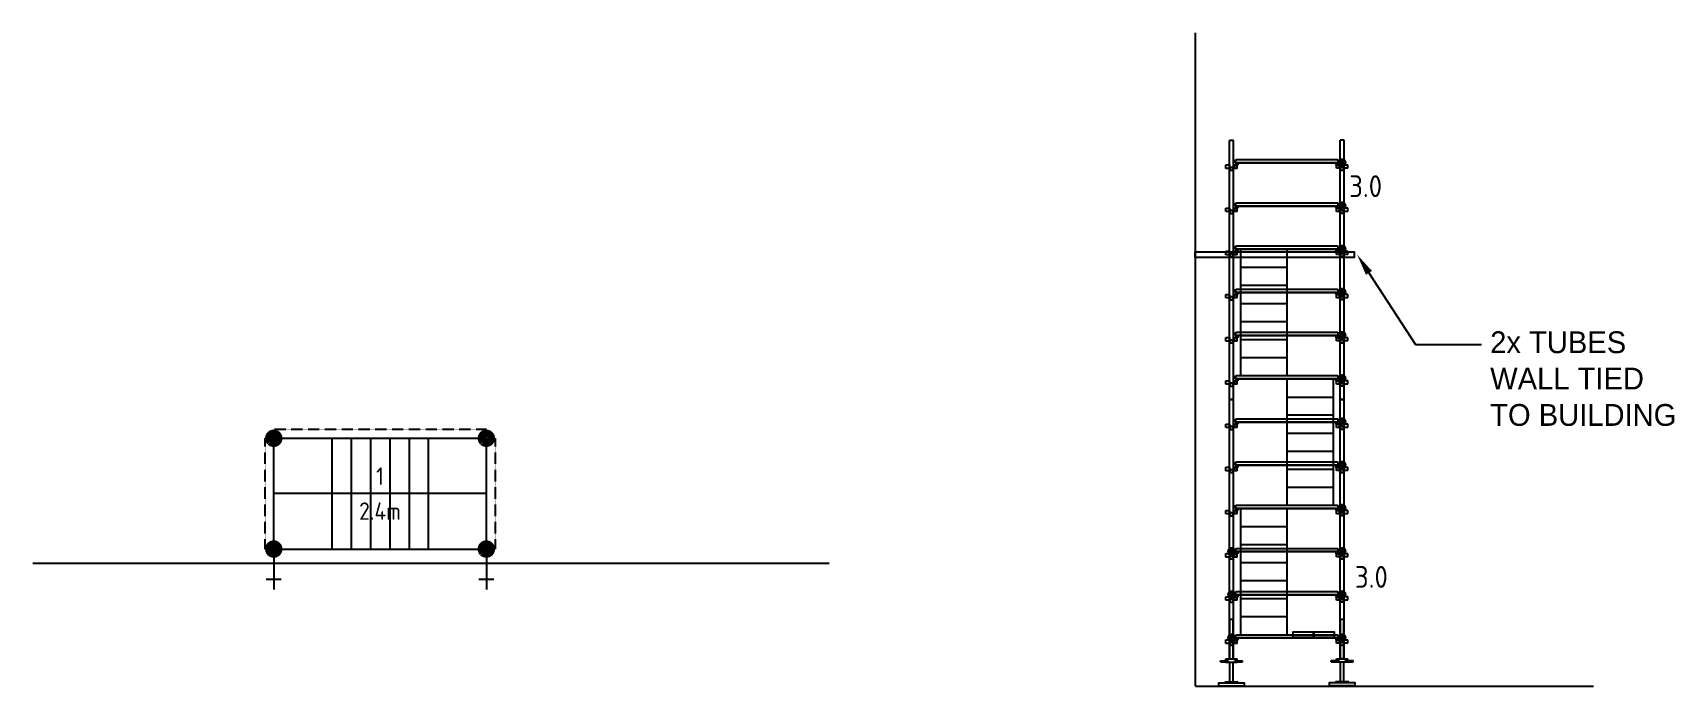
# Model space of a CAD drawing. Header units: millimetres. Extents: x 42354 to 61185, y 2026 to 9517.
import ezdxf
from ezdxf import colors
from ezdxf.entities.mleader import LeaderData, LeaderLine
from ezdxf.enums import TextEntityAlignment as Align
from ezdxf.math import Vec2, Vec3

# ---------------------------------------------------------------- set-up
doc = ezdxf.new("R2010")
doc.units = ezdxf.units.MM
doc.linetypes.add('KwikScaf_DASHED', pattern=[3.75, 2.5, -1.25])
doc.linetypes.add('KwikScaf_Line', pattern=[1, 1, 0])
doc.layers.get('0').update_dxf_attribs({"linetype": 'CONTINUOUS'})
for name, color, linetype in [('KwikScaf Matrix', 7, 'CONTINUOUS'), ('KwikScaf Schematic', 7, 'CONTINUOUS'), ('KwikScaf Sections', 7, 'CONTINUOUS')]:
    doc.layers.add(name, color=color, linetype=linetype)
doc.styles.add('KwikScaf ISO', font='isocp.shx')

# ---------------------------------------------------------------- blocks, each defined once
blk = doc.blocks.new('2D Standard 3 Metre')
at = {"layer": 'KwikScaf Matrix', "color": 0, "extrusion": (0, 1, 0)}
for p, q in [((-185, -24), (-185, 24)), ((-185, 24), (-8, 24)), ((-33, 16), (7, 16)), ((-33, 16), (-33, 6)), ((-33, 6), (-33, -6)), ((-8, 64), (-8, 60)), ((-8, 64), (32, 64)), ((-8, 60), (-8, 22)), ((-8, 22), (32, 22)), ((-8, 22), (-8, 18)), ((32, 18), (-8, 18)), ((7, 6), (7, 16)), ((7, -6), (7, 6)), ((32, 60), (32, 64)), ((32, 22), (32, 60)), ((32, 24), (487, 24)), ((32, 18), (32, 22)), ((462, 16), (462, 6)), ((462, 16), (502, 16)), ((462, 6), (462, -6)), ((487, 64), (487, 60)), ((487, 64), (527, 64)), ((487, 60), (487, 22)), ((487, 22), (527, 22)), ((487, 22), (487, 18)), ((527, 18), (487, 18)), ((502, 6), (502, 16)), ((502, -6), (502, 6)), ((527, 60), (527, 64)), ((527, 22), (527, 60)), ((527, 24), (982, 24)), ((527, 18), (527, 22)), ((957, 16), (997, 16)), ((957, 16), (957, 6)), ((957, 6), (957, -6)), ((982, 64), (982, 60)), ((982, 64), (1022, 64)), ((982, 60), (982, 22)), ((982, 22), (1022, 22)), ((982, 22), (982, 18)), ((1022, 18), (982, 18)), ((997, 6), (997, 16)), ((997, -6), (997, 6)), ((1022, 60), (1022, 64)), ((1022, 22), (1022, 60)), ((1022, 24), (1477, 24)), ((1022, 18), (1022, 22)), ((1452, 16), (1492, 16)), ((1452, 16), (1452, 6)), ((1452, 6), (1452, -6)), ((1477, 64), (1477, 60)), ((1477, 64), (1517, 64)), ((1477, 60), (1477, 22)), ((1477, 22), (1517, 22)), ((1477, 22), (1477, 18)), ((1517, 18), (1477, 18)), ((1492, 6), (1492, 16)), ((1492, -6), (1492, 6)), ((1517, 60), (1517, 64)), ((1517, 22), (1517, 60)), ((1517, 24), (1972, 24)), ((1517, 18), (1517, 22)), ((1947, 16), (1987, 16)), ((1947, 16), (1947, 6)), ((1947, 6), (1947, -6)), ((1972, 64), (1972, 60)), ((1972, 64), (2012, 64)), ((1972, 60), (1972, 22)), ((1972, 22), (2012, 22)), ((1972, 22), (1972, 18)), ((2012, 18), (1972, 18)), ((1987, 6), (1987, 16)), ((1987, -6), (1987, 6)), ((2012, 60), (2012, 64)), ((2012, 22), (2012, 60)), ((2012, 24), (2467, 24)), ((2012, 18), (2012, 22)), ((2442, 16), (2442, 6)), ((2442, 16), (2482, 16)), ((2442, 6), (2442, -6)), ((2467, 64), (2467, 60)), ((2467, 64), (2507, 64)), ((2467, 60), (2467, 22)), ((2467, 22), (2507, 22)), ((2467, 22), (2467, 18)), ((2507, 18), (2467, 18)), ((2482, 6), (2482, 16)), ((2482, -6), (2482, 6)), ((2507, 60), (2507, 64)), ((2507, 22), (2507, 60)), ((2507, 24), (2787, 24)), ((2507, 18), (2507, 22)), ((2787, 24), (2787, -24)), ((-185, -24), (-8, -24)), ((-33, -6), (-33, -16)), ((-33, -16), (7, -16)), ((-8, -18), (32, -18)), ((-8, -18), (-8, -22)), ((-8, -22), (-8, -60)), ((-8, -22), (32, -22)), ((-8, -60), (-8, -64)), ((-8, -64), (32, -64)), ((7, -16), (7, -6)), ((32, -22), (32, -18)), ((32, -60), (32, -22)), ((32, -24), (487, -24)), ((32, -64), (32, -60)), ((462, -6), (462, -16)), ((462, -16), (502, -16)), ((487, -18), (527, -18)), ((487, -18), (487, -22)), ((487, -22), (487, -60)), ((487, -22), (527, -22)), ((487, -60), (487, -64)), ((487, -64), (527, -64)), ((502, -16), (502, -6)), ((527, -22), (527, -18)), ((527, -60), (527, -22)), ((527, -24), (982, -24)), ((527, -64), (527, -60)), ((957, -6), (957, -16)), ((957, -16), (997, -16)), ((982, -18), (1022, -18)), ((982, -18), (982, -22)), ((982, -22), (982, -60)), ((982, -22), (1022, -22)), ((982, -60), (982, -64)), ((982, -64), (1022, -64)), ((997, -16), (997, -6)), ((1022, -22), (1022, -18)), ((1022, -60), (1022, -22)), ((1022, -24), (1477, -24)), ((1022, -64), (1022, -60)), ((1452, -6), (1452, -16)), ((1452, -16), (1492, -16)), ((1477, -18), (1517, -18)), ((1477, -18), (1477, -22)), ((1477, -22), (1477, -60)), ((1477, -22), (1517, -22)), ((1477, -60), (1477, -64)), ((1477, -64), (1517, -64)), ((1492, -16), (1492, -6)), ((1517, -22), (1517, -18)), ((1517, -60), (1517, -22)), ((1517, -24), (1972, -24)), ((1517, -64), (1517, -60)), ((1947, -6), (1947, -16)), ((1947, -16), (1987, -16)), ((1972, -18), (2012, -18)), ((1972, -18), (1972, -22)), ((1972, -22), (1972, -60)), ((1972, -22), (2012, -22)), ((1972, -60), (1972, -64)), ((1972, -64), (2012, -64)), ((1987, -16), (1987, -6)), ((2012, -22), (2012, -18)), ((2012, -60), (2012, -22)), ((2012, -24), (2467, -24)), ((2012, -64), (2012, -60)), ((2442, -6), (2442, -16)), ((2442, -16), (2482, -16)), ((2467, -18), (2507, -18)), ((2467, -18), (2467, -22)), ((2467, -22), (2467, -60)), ((2467, -22), (2507, -22)), ((2467, -60), (2467, -64)), ((2467, -64), (2507, -64)), ((2482, -16), (2482, -6)), ((2507, -22), (2507, -18)), ((2507, -60), (2507, -22)), ((2507, -24), (2787, -24)), ((2507, -64), (2507, -60))]:
    blk.add_line(p, q, dxfattribs=at)
blk = doc.blocks.new('2D Jack Adjustable Screw')
at = {"color": 0, "extrusion": (1, -1.83691e-16, 2.30446e-16)}
for p, q in [((-265.5, 100), (-273.5, 100)), ((-273.5, 100), (-273.5, -52)), ((-265.5, 100), (-265.5, -52)), ((-265.5, 42.5), (-40, 42.5)), ((-265.5, 5.5), (-40, 5.5)), ((-40, 87.75), (-35, 87.75)), ((-40, 87.75), (-40, 24)), ((-40, 24), (-40, -39.75)), ((-35, 151.5), (-20, 151.5)), ((-35, 62.25), (-35, 151.5)), ((-35, 62.25), (-20, 62.25)), ((-20, 62.25), (-20, 151.5)), ((-20, 87.75), (0, 87.75)), ((0, 24), (0, 87.75)), ((0, 42.5), (454.5, 42.5)), ((0, -39.75), (0, 24)), ((0, 5.5), (454.5, 5.5)), ((454.5, 24), (454.5, 42.5)), ((454.5, 5.5), (454.5, 24)), ((-265.5, -52), (-273.5, -52)), ((-40, -39.75), (-35, -39.75)), ((-20, -14.25), (-35, -14.25)), ((-35, -103.5), (-35, -14.25)), ((-35, -103.5), (-20, -103.5)), ((-20, -103.5), (-20, -14.25)), ((-20, -39.75), (0, -39.75))]:
    blk.add_line(p, q, dxfattribs=at)
blk = doc.blocks.new('2D Transom 1.2 Metre')
at = {"color": 0, "extrusion": (0, 1, -1.83691e-16)}
for p, q in [((0, 50), (20, 50)), ((0, -25), (0, 50)), ((50, 0), (13, 0)), ((20, 50), (17, 25)), ((17, 25), (25, 25)), ((1197, 63), (25, 63)), ((25, 63), (25, 30)), ((1197, 30), (25, 30)), ((25, 30), (25, 25)), ((1197, 25), (25, 25)), ((50, 25), (50, 0)), ((1172, 25), (1172, 0)), ((1197, 30), (1197, 63)), ((1197, 25), (1197, 30)), ((1205, 25), (1197, 25)), ((1202, 50), (1205, 25)), ((1222, 50), (1202, 50)), ((1222, -25), (1222, 50)), ((10, -25), (0, -25)), ((13, 0), (10, -25)), ((1172, 0), (1209, 0)), ((1209, 0), (1212, -25)), ((1212, -25), (1222, -25))]:
    blk.add_line(p, q, dxfattribs=at)
blk = doc.blocks.new('Aly Stair Section')
for p, q in [((0, 0), (0, -1447)), ((532, 0), (532, -1447)), ((0, -207), (532, -207)), ((0, -413), (532, -413)), ((0, -620), (532, -620)), ((0, -827), (532, -827)), ((0, -1034), (532, -1034)), ((0, -1240), (532, -1240))]:
    blk.add_line(p, q)
blk = doc.blocks.new('Aly Stair Tower Section')
at = {"color": 3, "const_width": 50}
for points in [[(1440, 6003, -1), (1390, 6003, -1)], [(1440, 5508, -1), (1390, 5508, -1)], [(1440, 5013, -1), (1390, 5013, -1)], [(1440, 4518, -1), (1390, 4518, -1)], [(1440, 4023, -1), (1390, 4023, -1)], [(1440, 3528, -1), (1390, 3528, -1)], [(1440, 3031, -1), (1390, 3031, -1)], [(1440, 2536, -1), (1390, 2536, -1)], [(1440, 2041, -1), (1390, 2041, -1)], [(170, 1545, -1), (120, 1545, -1)], [(1440, 1546, -1), (1390, 1546, -1)], [(170, 1050, -1), (120, 1050, -1)], [(1440, 1051, -1), (1390, 1051, -1)], [(1440, 556, -1), (1390, 556, -1)]]:
    blk.add_lwpolyline(points, format="xyb", close=True, dxfattribs=at)
at = {"layer": 'KwikScaf Sections', "color": 3, "const_width": 50}
blk.add_lwpolyline([(170, 554, -1), (120, 554, -1)], format="xyb", close=True, dxfattribs=at)
at = {"layer": 'KwikScaf Sections', "color": 20}
for points in [[(1082, 557), (852, 557), (852, 621), (1082, 621)], [(1324, 557), (1094, 557), (1094, 621), (1324, 621)]]:
    blk.add_lwpolyline(points, close=True, dxfattribs=at)
at = {"layer": 'KwikScaf Sections', "color": 200}
for points in [[(290, 0), (0, 0), (0, 38), (290, 38)], [(1560, 2), (1270, 2), (1270, 40), (1560, 40)]]:
    blk.add_lwpolyline(points, close=True, dxfattribs=at)
at = {"color": 3, "xscale": -1}
for p in [(1391, 5974), (1391, 5479), (1391, 4984), (1391, 4489), (1391, 3994), (1391, 3499), (1391, 3002), (1391, 2507), (1391, 2012), (1391, 1517), (1391, 1022), (1391, 527)]:
    blk.add_blockref('2D Transom 1.2 Metre', p, dxfattribs=at)
for p in [(248, 5009), (780, 3522), (248, 2037)]:
    blk.add_blockref('Aly Stair Section', p)
at = {"layer": 'KwikScaf Sections', "color": 180, "xscale": -1, "rotation": 270}
for p in [(145, 3470), (1415, 3472), (145, 498), (1415, 500)]:
    blk.add_blockref('2D Standard 3 Metre', p, dxfattribs=at)
at = {"layer": 'KwikScaf Sections', "color": 190, "xscale": -1, "rotation": 270}
for p in [(121, 312), (1391, 314)]:
    blk.add_blockref('2D Jack Adjustable Screw', p, dxfattribs=at)
at = {"layer": 'KwikScaf Sections', "color": 7, "style": 'KwikScaf ISO'}
for p in [(2159, 5732), (2225, 1252)]:
    blk.add_text('  3.0  ', height=250, dxfattribs=at).set_placement(p, align=Align.MIDDLE_RIGHT)

msp = doc.modelspace()

# ---------------------------------------------------------------- linework, layer by layer
for p, q in [((55692, 2026), (55692, 9517)), ((42354, 3437), (51491, 3437)), ((55692, 2026), (60258, 2026))]:
    msp.add_line(p, q)
at = {"color": 3}
for p, q in [((45118, 3598), (47557, 3598)), ((45118, 3598), (45118, 3133)), ((47557, 3598), (47557, 3133)), ((45032, 3252), (45203, 3252)), ((47471, 3252), (47642, 3252))]:
    msp.add_line(p, q, dxfattribs=at)
msp.add_lwpolyline([(55691, 7006), (57512, 7006), (57512, 6942), (55691, 6942)], close=True)
at = {"layer": 'KwikScaf Schematic', "color": 3, "linetype": 'KwikScaf_DASHED'}
for p, q in [((47557, 4968), (45118, 4968)), ((45018, 3598), (45018, 4868)), ((47657, 4868), (47657, 3598))]:
    msp.add_line(p, q, dxfattribs=at)
at = {"layer": 'KwikScaf Schematic', "color": 3, "linetype": 'KwikScaf_Line'}
for p, q in [((45118, 4868), (47557, 4868)), ((45118, 3598), (45118, 4868)), ((45783, 4868), (45783, 3598)), ((46005, 4868), (46005, 3598)), ((46226, 4868), (46226, 3598)), ((46448, 4868), (46448, 3598)), ((46670, 4868), (46670, 3598)), ((46891, 4868), (46891, 3598)), ((47557, 3598), (47557, 4868)), ((47557, 4233), (45118, 4233))]:
    msp.add_line(p, q, dxfattribs=at)
at = {"layer": 'KwikScaf Schematic', "color": 3, "linetype": 'KwikScaf_Line', "const_width": 100}
for points in [[(45118, 4918, -0.198912), (45153, 4903, -0.198912), (45168, 4868, -0.198912), (45153, 4832, -0.198912), (45118, 4818, -0.198912), (45082, 4832, -0.198912), (45068, 4868, -0.198912), (45082, 4903, -0.198912)], [(45118, 3648, -0.198912), (45153, 3633, -0.198912), (45168, 3598, -0.198912), (45153, 3562, -0.198912), (45118, 3548, -0.198912), (45082, 3562, -0.198912), (45068, 3598, -0.198912), (45082, 3633, -0.198912)]]:
    msp.add_lwpolyline(points, format="xyb", close=True, dxfattribs=at)
at = {"layer": 'KwikScaf Schematic', "color": 3, "linetype": 'KwikScaf_Line'}
for points in [[(47557, 4918, 100, 100, -0.198912), (47592, 4903, 100, 100, -0.198912), (47607, 4868, 100, 100, -0.198912), (47592, 4832, 100, 100, -0.198912), (47557, 4818, 100, 100, -0.198912), (47521, 4832, 100, 100, -0.198912), (47507, 4868, 100, 100, -0.198912), (47521, 4903, 100, 100, -0.198912)], [(47557, 3648, 100, 100, -0.198912), (47592, 3633, 100, 100, -0.198912), (47607, 3598, 100, 100, -0.198912), (47592, 3562, 100, 100, -0.198912), (47557, 3548, 100, 100, -0.198912), (47521, 3562, 100, 100, -0.198912), (47507, 3598, 100, 100, -0.198912), (47521, 3633, 100, 100, -0.198912)]]:
    msp.add_lwpolyline(points, format="xyseb", close=True, dxfattribs=at)

# ---------------------------------------------------------------- block references
msp.add_blockref('Aly Stair Tower Section', (55961, 2026))

# ---------------------------------------------------------------- texts
at = {"layer": 'KwikScaf Schematic', "style": 'KwikScaf ISO'}
for s, p in [('1', (46337, 4433)), ('2.4m', (46337, 4033))]:
    msp.add_text(s, height=200, dxfattribs=at).set_placement(p, align=Align.MIDDLE_CENTER)

# ---------------------------------------------------------------- leaders
ml = msp.add_multileader_mtext('Standard')
ml.set_content('2x TUBES\\PWALL TIED\\PTO BUILDING', color=256)
ml.set_leader_properties(color=256, linetype='ByLayer', lineweight=-1)
ml.build(insert=Vec2(0, 0))
ml.multileader.update_dxf_attribs({"text_right_attachment_type": 4, "dogleg_length": 0.36, "arrow_head_size": 250})
ctx = ml.context
ctx.base_point, ctx.char_height, ctx.arrow_head_size, ctx.landing_gap_size, ctx.plane_origin = Vec3(58974, 5944), 250, 250, 100, Vec3(57547, 6974)
ctx.right_attachment = 4
notes = []
notes.append((ctx, [(0, (1, 1, 0), (58974, 5944), (1, 0), 0.36, [(0, [(57547, 6974), (58216, 5944)], 0, [])])]))
ctx.mtext.insert, ctx.mtext.flow_direction = Vec3(59074, 6094), 5
for ctx, leaders in notes:
    for number, flags, end, landing, length, lines in leaders:
        leader = LeaderData()
        leader.index, (leader.has_last_leader_line, leader.has_dogleg_vector, leader.attachment_direction) = number, flags
        leader.last_leader_point, leader.dogleg_vector, leader.dogleg_length = Vec3(end), Vec3(landing), length
        for number, points, colour, breaks in lines:
            line = LeaderLine()
            line.index, line.vertices, line.color, line.breaks = number, Vec3.list(points), colors.encode_raw_color(colour), breaks
            leader.lines.append(line)
        ctx.leaders.append(leader)

doc.saveas('drawing.dxf')
